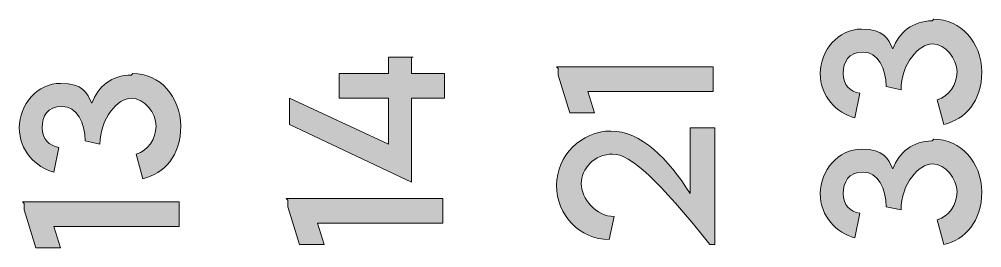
# Model space of a CAD drawing. Extents: x 16 to 211, y 699 to 771.
# Drawn here: x 144.34 to 164.55, y 730.79 to 735.6 of the extents above; entities that cross this region are included whole.
import ezdxf

# ---------------------------------------------------------------- set-up
doc = ezdxf.new("R2010")
doc.units = 0
doc.header["$MEASUREMENT"] = 0
doc.layers.add('Layer 1', color=7, linetype='Continuous', lineweight=0)

# ---------------------------------------------------------------- blocks, each defined once
blk = doc.blocks.new('Block_11')
at = {"layer": 'Layer 1', "true_color": 0x232323, "transparency": 33554687}
h = blk.add_hatch(color=250, dxfattribs=at)
h.dxf.hatch_style = 2
edge = h.paths.add_edge_path()
edge.add_spline(control_points=[(155.626, 734.6), (155.626, 734.6), (158.913, 734.6), (158.913, 734.6), (158.913, 734.6), (158.913, 734.081), (158.913, 734.081), (158.913, 734.081), (156.283, 734.081), (156.283, 734.081), (156.283, 734.081), (156.422, 733.631), (156.422, 733.631), (156.422, 733.631), (155.903, 733.631), (155.903, 733.631), (155.903, 733.631), (155.66, 734.427), (155.66, 734.427), (155.66, 734.427), (155.66, 734.565), (155.66, 734.565), (155.66, 734.565), (155.66, 734.565), (155.66, 734.565), (155.66, 734.565), (155.626, 734.6), (155.626, 734.6)], knot_values=[0, 0, 0, 0, 1, 1, 1, 2, 2, 2, 3, 3, 3, 4, 4, 4, 5, 5, 5, 6, 6, 6, 7, 7, 7, 8, 8, 8, 9, 9, 9, 9], degree=3, periodic=0)
h = blk.add_hatch(color=250, dxfattribs=at)
h.dxf.hatch_style = 2
edge = h.paths.add_edge_path()
edge.add_spline(control_points=[(158.429, 733.319), (158.429, 733.319), (158.948, 733.319), (158.948, 733.319), (158.948, 733.319), (158.948, 730.862), (158.948, 730.862), (158.948, 730.862), (158.844, 730.862), (158.844, 730.862), (157.771, 732.212), (157.183, 732.766), (156.802, 732.766), (156.422, 732.766), (156.145, 732.454), (156.145, 732.143), (156.145, 731.831), (156.456, 731.451), (156.837, 731.451), (156.837, 731.451), (156.733, 730.966), (156.733, 730.966), (156.11, 730.966), (155.626, 731.485), (155.626, 732.108), (155.626, 732.731), (156.145, 733.25), (156.768, 733.25), (157.391, 733.25), (157.979, 732.662), (158.429, 731.935), (158.429, 731.935), (158.429, 733.285), (158.429, 733.285), (158.429, 733.285), (158.429, 733.285), (158.429, 733.285), (158.429, 733.285), (158.429, 733.319), (158.429, 733.319)], knot_values=[0, 0, 0, 0, 1, 1, 1, 2, 2, 2, 3, 3, 3, 4, 4, 4, 5, 5, 5, 6, 6, 6, 7, 7, 7, 8, 8, 8, 9, 9, 9, 10, 10, 10, 11, 11, 11, 12, 12, 12, 13, 13, 13, 13], degree=3, periodic=0)
at = {"layer": 'Layer 1'}
for points, knots in [([(155.626, 734.6), (155.626, 734.6), (158.913, 734.6), (158.913, 734.6), (158.913, 734.6), (158.913, 734.081), (158.913, 734.081), (158.913, 734.081), (156.283, 734.081), (156.283, 734.081), (156.283, 734.081), (156.422, 733.631), (156.422, 733.631), (156.422, 733.631), (155.903, 733.631), (155.903, 733.631), (155.903, 733.631), (155.66, 734.427), (155.66, 734.427), (155.66, 734.427), (155.66, 734.565), (155.66, 734.565), (155.66, 734.565), (155.66, 734.565), (155.66, 734.565), (155.66, 734.565), (155.626, 734.6), (155.626, 734.6)], [0, 0, 0, 0, 1, 1, 1, 2, 2, 2, 3, 3, 3, 4, 4, 4, 5, 5, 5, 6, 6, 6, 7, 7, 7, 8, 8, 8, 9, 9, 9, 9]), ([(158.429, 733.319), (158.429, 733.319), (158.948, 733.319), (158.948, 733.319), (158.948, 733.319), (158.948, 730.862), (158.948, 730.862), (158.948, 730.862), (158.844, 730.862), (158.844, 730.862), (157.771, 732.212), (157.183, 732.766), (156.802, 732.766), (156.422, 732.766), (156.145, 732.454), (156.145, 732.143), (156.145, 731.831), (156.456, 731.451), (156.837, 731.451), (156.837, 731.451), (156.733, 730.966), (156.733, 730.966), (156.11, 730.966), (155.626, 731.485), (155.626, 732.108), (155.626, 732.731), (156.145, 733.25), (156.768, 733.25), (157.391, 733.25), (157.979, 732.662), (158.429, 731.935), (158.429, 731.935), (158.429, 733.285), (158.429, 733.285), (158.429, 733.285), (158.429, 733.285), (158.429, 733.285), (158.429, 733.285), (158.429, 733.319), (158.429, 733.319)], [0, 0, 0, 0, 1, 1, 1, 2, 2, 2, 3, 3, 3, 4, 4, 4, 5, 5, 5, 6, 6, 6, 7, 7, 7, 8, 8, 8, 9, 9, 9, 10, 10, 10, 11, 11, 11, 12, 12, 12, 13, 13, 13, 13])]:
    blk.add_open_spline(points, degree=3, knots=knots, dxfattribs=at)
blk = doc.blocks.new('Block_13')
at = {"layer": 'Layer 1', "true_color": 0x232323, "transparency": 33554687}
h = blk.add_hatch(color=250, dxfattribs=at)
h.dxf.hatch_style = 2
edge = h.paths.add_edge_path()
edge.add_spline(control_points=[(163.551, 735.604), (164.105, 735.604), (164.555, 735.119), (164.555, 734.496), (164.555, 733.873), (164.208, 733.492), (163.759, 733.389), (163.759, 733.389), (163.62, 733.908), (163.62, 733.908), (163.862, 733.977), (164.035, 734.219), (164.035, 734.496), (164.035, 734.773), (163.793, 735.084), (163.516, 735.084), (163.239, 735.084), (162.859, 734.669), (162.859, 734.115), (162.859, 734.115), (162.547, 734.185), (162.547, 734.185), (162.547, 734.565), (162.374, 734.911), (162.063, 734.911), (161.751, 734.911), (161.648, 734.704), (161.648, 734.462), (161.648, 734.219), (161.786, 734.081), (161.994, 734.046), (161.994, 734.046), (161.89, 733.527), (161.89, 733.527), (161.509, 733.631), (161.163, 733.977), (161.163, 734.462), (161.163, 734.946), (161.544, 735.396), (162.028, 735.396), (162.513, 735.396), (162.582, 735.188), (162.686, 734.981), (162.824, 735.327), (163.101, 735.569), (163.516, 735.569), (163.516, 735.569), (163.516, 735.569), (163.516, 735.569), (163.516, 735.569), (163.551, 735.604), (163.551, 735.604)], knot_values=[0, 0, 0, 0, 1, 1, 1, 2, 2, 2, 3, 3, 3, 4, 4, 4, 5, 5, 5, 6, 6, 6, 7, 7, 7, 8, 8, 8, 9, 9, 9, 10, 10, 10, 11, 11, 11, 12, 12, 12, 13, 13, 13, 14, 14, 14, 15, 15, 15, 16, 16, 16, 17, 17, 17, 17], degree=3, periodic=0)
h = blk.add_hatch(color=250, dxfattribs=at)
h.dxf.hatch_style = 2
edge = h.paths.add_edge_path()
edge.add_spline(control_points=[(163.551, 733.077), (164.105, 733.077), (164.555, 732.593), (164.555, 731.97), (164.555, 731.347), (164.208, 730.966), (163.759, 730.862), (163.759, 730.862), (163.62, 731.381), (163.62, 731.381), (163.862, 731.451), (164.035, 731.693), (164.035, 731.97), (164.035, 732.247), (163.793, 732.558), (163.516, 732.558), (163.239, 732.558), (162.859, 732.143), (162.859, 731.589), (162.859, 731.589), (162.547, 731.658), (162.547, 731.658), (162.547, 732.039), (162.374, 732.385), (162.063, 732.385), (161.751, 732.385), (161.648, 732.177), (161.648, 731.935), (161.648, 731.693), (161.786, 731.554), (161.994, 731.52), (161.994, 731.52), (161.89, 731.001), (161.89, 731.001), (161.509, 731.105), (161.163, 731.451), (161.163, 731.935), (161.163, 732.42), (161.544, 732.87), (162.028, 732.87), (162.513, 732.87), (162.582, 732.662), (162.686, 732.454), (162.824, 732.8), (163.101, 733.043), (163.516, 733.043), (163.516, 733.043), (163.516, 733.043), (163.516, 733.043), (163.516, 733.043), (163.551, 733.077), (163.551, 733.077)], knot_values=[0, 0, 0, 0, 1, 1, 1, 2, 2, 2, 3, 3, 3, 4, 4, 4, 5, 5, 5, 6, 6, 6, 7, 7, 7, 8, 8, 8, 9, 9, 9, 10, 10, 10, 11, 11, 11, 12, 12, 12, 13, 13, 13, 14, 14, 14, 15, 15, 15, 16, 16, 16, 17, 17, 17, 17], degree=3, periodic=0)
at = {"layer": 'Layer 1'}
for points in [[(163.551, 735.604), (164.105, 735.604), (164.555, 735.119), (164.555, 734.496), (164.555, 733.873), (164.208, 733.492), (163.759, 733.389), (163.759, 733.389), (163.62, 733.908), (163.62, 733.908), (163.862, 733.977), (164.035, 734.219), (164.035, 734.496), (164.035, 734.773), (163.793, 735.084), (163.516, 735.084), (163.239, 735.084), (162.859, 734.669), (162.859, 734.115), (162.859, 734.115), (162.547, 734.185), (162.547, 734.185), (162.547, 734.565), (162.374, 734.911), (162.063, 734.911), (161.751, 734.911), (161.648, 734.704), (161.648, 734.462), (161.648, 734.219), (161.786, 734.081), (161.994, 734.046), (161.994, 734.046), (161.89, 733.527), (161.89, 733.527), (161.509, 733.631), (161.163, 733.977), (161.163, 734.462), (161.163, 734.946), (161.544, 735.396), (162.028, 735.396), (162.513, 735.396), (162.582, 735.188), (162.686, 734.981), (162.824, 735.327), (163.101, 735.569), (163.516, 735.569), (163.516, 735.569), (163.516, 735.569), (163.516, 735.569), (163.516, 735.569), (163.551, 735.604), (163.551, 735.604)], [(163.551, 733.077), (164.105, 733.077), (164.555, 732.593), (164.555, 731.97), (164.555, 731.347), (164.208, 730.966), (163.759, 730.862), (163.759, 730.862), (163.62, 731.381), (163.62, 731.381), (163.862, 731.451), (164.035, 731.693), (164.035, 731.97), (164.035, 732.247), (163.793, 732.558), (163.516, 732.558), (163.239, 732.558), (162.859, 732.143), (162.859, 731.589), (162.859, 731.589), (162.547, 731.658), (162.547, 731.658), (162.547, 732.039), (162.374, 732.385), (162.063, 732.385), (161.751, 732.385), (161.648, 732.177), (161.648, 731.935), (161.648, 731.693), (161.786, 731.554), (161.994, 731.52), (161.994, 731.52), (161.89, 731.001), (161.89, 731.001), (161.509, 731.105), (161.163, 731.451), (161.163, 731.935), (161.163, 732.42), (161.544, 732.87), (162.028, 732.87), (162.513, 732.87), (162.582, 732.662), (162.686, 732.454), (162.824, 732.8), (163.101, 733.043), (163.516, 733.043), (163.516, 733.043), (163.516, 733.043), (163.516, 733.043), (163.516, 733.043), (163.551, 733.077), (163.551, 733.077)]]:
    blk.add_open_spline(points, degree=3, knots=[0, 0, 0, 0, 1, 1, 1, 2, 2, 2, 3, 3, 3, 4, 4, 4, 5, 5, 5, 6, 6, 6, 7, 7, 7, 8, 8, 8, 9, 9, 9, 10, 10, 10, 11, 11, 11, 12, 12, 12, 13, 13, 13, 14, 14, 14, 15, 15, 15, 16, 16, 16, 17, 17, 17, 17], dxfattribs=at)
blk = doc.blocks.new('Block_17')
at = {"layer": 'Layer 1', "true_color": 0x232323, "transparency": 33554687}
h = blk.add_hatch(color=250, dxfattribs=at)
h.dxf.hatch_style = 2
edge = h.paths.add_edge_path()
edge.add_spline(control_points=[(152.58, 734.808), (152.58, 734.808), (152.58, 734.462), (152.58, 734.462), (152.58, 734.462), (153.272, 734.462), (153.272, 734.462), (153.272, 734.462), (153.272, 733.942), (153.272, 733.942), (153.272, 733.942), (152.58, 733.942), (152.58, 733.942), (152.58, 733.942), (152.58, 732.177), (152.58, 732.177), (152.58, 732.177), (150.019, 733.389), (150.019, 733.389), (150.019, 733.389), (150.019, 733.942), (150.019, 733.942), (150.019, 733.942), (152.096, 732.973), (152.096, 732.973), (152.096, 732.973), (152.096, 733.942), (152.096, 733.942), (152.096, 733.942), (151.058, 733.942), (151.058, 733.942), (151.058, 733.942), (151.058, 734.462), (151.058, 734.462), (151.058, 734.462), (152.096, 734.462), (152.096, 734.462), (152.096, 734.462), (152.096, 734.808), (152.096, 734.808), (152.096, 734.808), (152.615, 734.808), (152.615, 734.808), (152.615, 734.808), (152.58, 734.808), (152.58, 734.808)], knot_values=[0, 0, 0, 0, 1, 1, 1, 2, 2, 2, 3, 3, 3, 4, 4, 4, 5, 5, 5, 6, 6, 6, 7, 7, 7, 8, 8, 8, 9, 9, 9, 10, 10, 10, 11, 11, 11, 12, 12, 12, 13, 13, 13, 14, 14, 14, 15, 15, 15, 15], degree=3, periodic=0)
h = blk.add_hatch(color=250, dxfattribs=at)
h.dxf.hatch_style = 2
edge = h.paths.add_edge_path()
edge.add_spline(control_points=[(149.95, 731.831), (149.95, 731.831), (153.238, 731.831), (153.238, 731.831), (153.238, 731.831), (153.238, 731.312), (153.238, 731.312), (153.238, 731.312), (150.608, 731.312), (150.608, 731.312), (150.608, 731.312), (150.746, 730.862), (150.746, 730.862), (150.746, 730.862), (150.227, 730.862), (150.227, 730.862), (150.227, 730.862), (149.985, 731.658), (149.985, 731.658), (149.985, 731.658), (149.985, 731.797), (149.985, 731.797), (149.985, 731.797), (149.985, 731.797), (149.985, 731.797), (149.985, 731.797), (149.95, 731.831), (149.95, 731.831)], knot_values=[0, 0, 0, 0, 1, 1, 1, 2, 2, 2, 3, 3, 3, 4, 4, 4, 5, 5, 5, 6, 6, 6, 7, 7, 7, 8, 8, 8, 9, 9, 9, 9], degree=3, periodic=0)
at = {"layer": 'Layer 1'}
for points, knots in [([(152.58, 734.808), (152.58, 734.808), (152.58, 734.462), (152.58, 734.462), (152.58, 734.462), (153.272, 734.462), (153.272, 734.462), (153.272, 734.462), (153.272, 733.942), (153.272, 733.942), (153.272, 733.942), (152.58, 733.942), (152.58, 733.942), (152.58, 733.942), (152.58, 732.177), (152.58, 732.177), (152.58, 732.177), (150.019, 733.389), (150.019, 733.389), (150.019, 733.389), (150.019, 733.942), (150.019, 733.942), (150.019, 733.942), (152.096, 732.973), (152.096, 732.973), (152.096, 732.973), (152.096, 733.942), (152.096, 733.942), (152.096, 733.942), (151.058, 733.942), (151.058, 733.942), (151.058, 733.942), (151.058, 734.462), (151.058, 734.462), (151.058, 734.462), (152.096, 734.462), (152.096, 734.462), (152.096, 734.462), (152.096, 734.808), (152.096, 734.808), (152.096, 734.808), (152.615, 734.808), (152.615, 734.808), (152.615, 734.808), (152.58, 734.808), (152.58, 734.808)], [0, 0, 0, 0, 1, 1, 1, 2, 2, 2, 3, 3, 3, 4, 4, 4, 5, 5, 5, 6, 6, 6, 7, 7, 7, 8, 8, 8, 9, 9, 9, 10, 10, 10, 11, 11, 11, 12, 12, 12, 13, 13, 13, 14, 14, 14, 15, 15, 15, 15]), ([(149.95, 731.831), (149.95, 731.831), (153.238, 731.831), (153.238, 731.831), (153.238, 731.831), (153.238, 731.312), (153.238, 731.312), (153.238, 731.312), (150.608, 731.312), (150.608, 731.312), (150.608, 731.312), (150.746, 730.862), (150.746, 730.862), (150.746, 730.862), (150.227, 730.862), (150.227, 730.862), (150.227, 730.862), (149.985, 731.658), (149.985, 731.658), (149.985, 731.658), (149.985, 731.797), (149.985, 731.797), (149.985, 731.797), (149.985, 731.797), (149.985, 731.797), (149.985, 731.797), (149.95, 731.831), (149.95, 731.831)], [0, 0, 0, 0, 1, 1, 1, 2, 2, 2, 3, 3, 3, 4, 4, 4, 5, 5, 5, 6, 6, 6, 7, 7, 7, 8, 8, 8, 9, 9, 9, 9])]:
    blk.add_open_spline(points, degree=3, knots=knots, dxfattribs=at)
blk = doc.blocks.new('Block_18')
at = {"layer": 'Layer 1', "true_color": 0x232323, "transparency": 33554687}
h = blk.add_hatch(color=250, dxfattribs=at)
h.dxf.hatch_style = 2
edge = h.paths.add_edge_path()
edge.add_spline(control_points=[(146.732, 734.462), (147.285, 734.462), (147.735, 733.977), (147.735, 733.354), (147.735, 732.731), (147.389, 732.35), (146.939, 732.247), (146.939, 732.247), (146.801, 732.766), (146.801, 732.766), (147.043, 732.835), (147.216, 733.077), (147.216, 733.354), (147.216, 733.631), (146.974, 733.942), (146.697, 733.942), (146.42, 733.942), (146.039, 733.527), (146.039, 732.973), (146.039, 732.973), (145.728, 733.043), (145.728, 733.043), (145.728, 733.423), (145.555, 733.769), (145.243, 733.769), (144.932, 733.769), (144.828, 733.562), (144.828, 733.319), (144.828, 733.077), (144.967, 732.939), (145.174, 732.904), (145.174, 732.904), (145.07, 732.385), (145.07, 732.385), (144.69, 732.489), (144.344, 732.835), (144.344, 733.319), (144.344, 733.804), (144.724, 734.254), (145.209, 734.254), (145.693, 734.254), (145.763, 734.046), (145.866, 733.839), (146.005, 734.185), (146.282, 734.427), (146.697, 734.427), (146.697, 734.427), (146.697, 734.427), (146.697, 734.427), (146.697, 734.427), (146.732, 734.462), (146.732, 734.462)], knot_values=[0, 0, 0, 0, 1, 1, 1, 2, 2, 2, 3, 3, 3, 4, 4, 4, 5, 5, 5, 6, 6, 6, 7, 7, 7, 8, 8, 8, 9, 9, 9, 10, 10, 10, 11, 11, 11, 12, 12, 12, 13, 13, 13, 14, 14, 14, 15, 15, 15, 16, 16, 16, 17, 17, 17, 17], degree=3, periodic=0)
h = blk.add_hatch(color=250, dxfattribs=at)
h.dxf.hatch_style = 2
edge = h.paths.add_edge_path()
edge.add_spline(control_points=[(144.413, 731.762), (144.413, 731.762), (147.701, 731.762), (147.701, 731.762), (147.701, 731.762), (147.701, 731.243), (147.701, 731.243), (147.701, 731.243), (145.07, 731.243), (145.07, 731.243), (145.07, 731.243), (145.209, 730.793), (145.209, 730.793), (145.209, 730.793), (144.69, 730.793), (144.69, 730.793), (144.69, 730.793), (144.447, 731.589), (144.447, 731.589), (144.447, 731.589), (144.447, 731.727), (144.447, 731.727), (144.447, 731.727), (144.447, 731.727), (144.447, 731.727), (144.447, 731.727), (144.413, 731.762), (144.413, 731.762)], knot_values=[0, 0, 0, 0, 1, 1, 1, 2, 2, 2, 3, 3, 3, 4, 4, 4, 5, 5, 5, 6, 6, 6, 7, 7, 7, 8, 8, 8, 9, 9, 9, 9], degree=3, periodic=0)
at = {"layer": 'Layer 1'}
for points, knots in [([(146.732, 734.462), (147.285, 734.462), (147.735, 733.977), (147.735, 733.354), (147.735, 732.731), (147.389, 732.35), (146.939, 732.247), (146.939, 732.247), (146.801, 732.766), (146.801, 732.766), (147.043, 732.835), (147.216, 733.077), (147.216, 733.354), (147.216, 733.631), (146.974, 733.942), (146.697, 733.942), (146.42, 733.942), (146.039, 733.527), (146.039, 732.973), (146.039, 732.973), (145.728, 733.043), (145.728, 733.043), (145.728, 733.423), (145.555, 733.769), (145.243, 733.769), (144.932, 733.769), (144.828, 733.562), (144.828, 733.319), (144.828, 733.077), (144.967, 732.939), (145.174, 732.904), (145.174, 732.904), (145.07, 732.385), (145.07, 732.385), (144.69, 732.489), (144.344, 732.835), (144.344, 733.319), (144.344, 733.804), (144.724, 734.254), (145.209, 734.254), (145.693, 734.254), (145.763, 734.046), (145.866, 733.839), (146.005, 734.185), (146.282, 734.427), (146.697, 734.427), (146.697, 734.427), (146.697, 734.427), (146.697, 734.427), (146.697, 734.427), (146.732, 734.462), (146.732, 734.462)], [0, 0, 0, 0, 1, 1, 1, 2, 2, 2, 3, 3, 3, 4, 4, 4, 5, 5, 5, 6, 6, 6, 7, 7, 7, 8, 8, 8, 9, 9, 9, 10, 10, 10, 11, 11, 11, 12, 12, 12, 13, 13, 13, 14, 14, 14, 15, 15, 15, 16, 16, 16, 17, 17, 17, 17]), ([(144.413, 731.762), (144.413, 731.762), (147.701, 731.762), (147.701, 731.762), (147.701, 731.762), (147.701, 731.243), (147.701, 731.243), (147.701, 731.243), (145.07, 731.243), (145.07, 731.243), (145.07, 731.243), (145.209, 730.793), (145.209, 730.793), (145.209, 730.793), (144.69, 730.793), (144.69, 730.793), (144.69, 730.793), (144.447, 731.589), (144.447, 731.589), (144.447, 731.589), (144.447, 731.727), (144.447, 731.727), (144.447, 731.727), (144.447, 731.727), (144.447, 731.727), (144.447, 731.727), (144.413, 731.762), (144.413, 731.762)], [0, 0, 0, 0, 1, 1, 1, 2, 2, 2, 3, 3, 3, 4, 4, 4, 5, 5, 5, 6, 6, 6, 7, 7, 7, 8, 8, 8, 9, 9, 9, 9])]:
    blk.add_open_spline(points, degree=3, knots=knots, dxfattribs=at)
blk = doc.blocks.new('Block_9')
at = {"layer": 'Layer 1'}
for name in ['Block_13', 'Block_17', 'Block_11', 'Block_18']:
    blk.add_blockref(name, (0, 0), dxfattribs=at)

msp = doc.modelspace()

# ---------------------------------------------------------------- block references
at = {"layer": 'Layer 1'}
msp.add_blockref('Block_9', (0, 0), dxfattribs=at)

doc.saveas('drawing.dxf')
